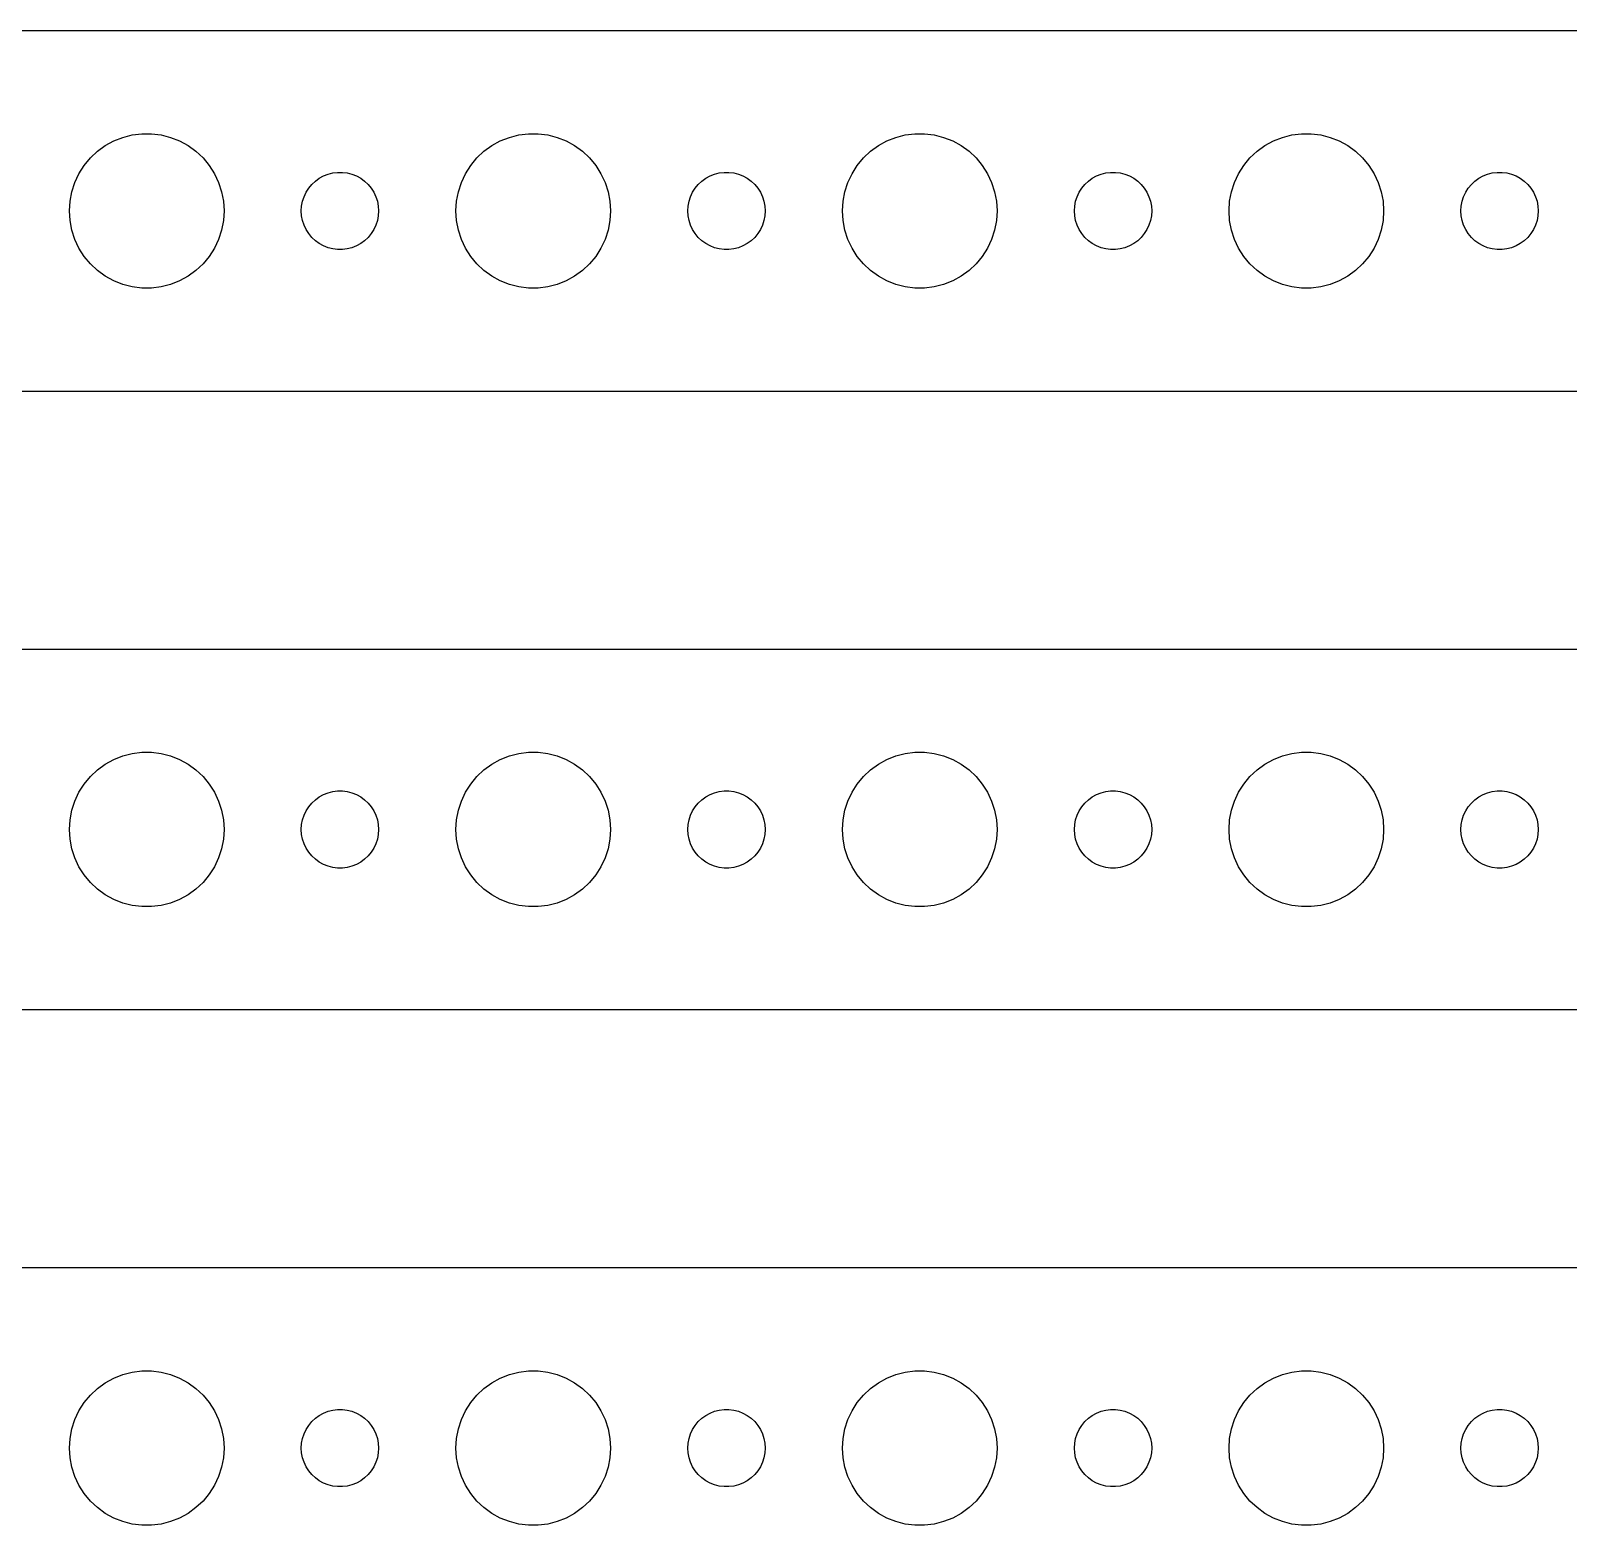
# Model space of a CAD drawing. Header units: metres. Extents: x -112 to 112, y 113 to 223.
# Drawn here: x -4.5 to 55.2, y 165 to 223 of the extents above; entities that cross this region are included whole.
import ezdxf

# ---------------------------------------------------------------- set-up
doc = ezdxf.new("R2010")
doc.units = ezdxf.units.M

msp = doc.modelspace()

# ---------------------------------------------------------------- linework, layer by layer
for p, q in [((107.314, 222.99), (-107.314, 222.99)), ((-0.56213, 218.947), (-0.18837, 218.994)), ((-0.18837, 218.994), (0.18837, 218.994)), ((0.18837, 218.994), (0.56213, 218.947)), ((14.4379, 218.947), (14.8116, 218.994)), ((14.8116, 218.994), (15.1884, 218.994)), ((15.1884, 218.994), (15.5621, 218.947)), ((29.4379, 218.947), (29.8116, 218.994)), ((29.8116, 218.994), (30.1884, 218.994)), ((30.1884, 218.994), (30.5621, 218.947)), ((44.4379, 218.947), (44.8116, 218.994)), ((44.8116, 218.994), (45.1884, 218.994)), ((45.1884, 218.994), (45.5621, 218.947)), ((-1.91226, 218.312), (-1.60747, 218.533)), ((-1.60747, 218.533), (-1.27733, 218.714)), ((-1.27733, 218.714), (-0.92705, 218.853)), ((-0.92705, 218.853), (-0.56213, 218.947)), ((0.56213, 218.947), (0.92705, 218.853)), ((0.92705, 218.853), (1.27733, 218.714)), ((1.27733, 218.714), (1.60747, 218.533)), ((1.60747, 218.533), (1.91226, 218.312)), ((13.0877, 218.312), (13.3925, 218.533)), ((13.3925, 218.533), (13.7227, 218.714)), ((13.7227, 218.714), (14.0729, 218.853)), ((14.0729, 218.853), (14.4379, 218.947)), ((15.5621, 218.947), (15.927, 218.853)), ((15.927, 218.853), (16.2773, 218.714)), ((16.2773, 218.714), (16.6075, 218.533)), ((16.6075, 218.533), (16.9123, 218.312)), ((28.0877, 218.312), (28.3925, 218.533)), ((28.3925, 218.533), (28.7227, 218.714)), ((28.7227, 218.714), (29.0729, 218.853)), ((29.0729, 218.853), (29.4379, 218.947)), ((30.5621, 218.947), (30.927, 218.853)), ((30.927, 218.853), (31.2773, 218.714)), ((31.2773, 218.714), (31.6075, 218.533)), ((31.6075, 218.533), (31.9123, 218.312)), ((43.0877, 218.312), (43.3925, 218.533)), ((43.3925, 218.533), (43.7227, 218.714)), ((43.7227, 218.714), (44.0729, 218.853)), ((44.0729, 218.853), (44.4379, 218.947)), ((45.5621, 218.947), (45.927, 218.853)), ((45.927, 218.853), (46.2773, 218.714)), ((46.2773, 218.714), (46.6075, 218.533)), ((46.6075, 218.533), (46.9123, 218.312)), ((-2.42705, 217.763), (-2.1869, 218.054)), ((-2.1869, 218.054), (-1.91226, 218.312)), ((1.91226, 218.312), (2.1869, 218.054)), ((2.1869, 218.054), (2.42705, 217.763)), ((12.5729, 217.763), (12.8131, 218.054)), ((12.8131, 218.054), (13.0877, 218.312)), ((16.9123, 218.312), (17.1869, 218.054)), ((17.1869, 218.054), (17.427, 217.763)), ((27.5729, 217.763), (27.8131, 218.054)), ((27.8131, 218.054), (28.0877, 218.312)), ((31.9123, 218.312), (32.1869, 218.054)), ((32.1869, 218.054), (32.427, 217.763)), ((42.5729, 217.763), (42.8131, 218.054)), ((42.8131, 218.054), (43.0877, 218.312)), ((46.9123, 218.312), (47.1869, 218.054)), ((47.1869, 218.054), (47.427, 217.763)), ((-2.78932, 217.104), (-2.62891, 217.445)), ((-2.62891, 217.445), (-2.42705, 217.763)), ((2.42705, 217.763), (2.62891, 217.445)), ((2.62891, 217.445), (2.78932, 217.104)), ((6.54385, 217.156), (6.69626, 217.266)), ((6.69626, 217.266), (6.86133, 217.357)), ((6.86133, 217.357), (7.03647, 217.427)), ((7.03647, 217.427), (7.21892, 217.473)), ((7.21892, 217.473), (7.40581, 217.497)), ((7.40581, 217.497), (7.59418, 217.497)), ((7.59418, 217.497), (7.78107, 217.473)), ((7.78107, 217.473), (7.96352, 217.427)), ((7.96352, 217.427), (8.13866, 217.357)), ((8.13866, 217.357), (8.30373, 217.266)), ((8.30373, 217.266), (8.45613, 217.156)), ((12.2107, 217.104), (12.3711, 217.445)), ((12.3711, 217.445), (12.5729, 217.763)), ((17.427, 217.763), (17.6289, 217.445)), ((17.6289, 217.445), (17.7893, 217.104)), ((21.5439, 217.156), (21.6963, 217.266)), ((21.6963, 217.266), (21.8613, 217.357)), ((21.8613, 217.357), (22.0365, 217.427)), ((22.0365, 217.427), (22.2189, 217.473)), ((22.2189, 217.473), (22.4058, 217.497)), ((22.4058, 217.497), (22.5942, 217.497)), ((22.5942, 217.497), (22.7811, 217.473)), ((22.7811, 217.473), (22.9635, 217.427)), ((22.9635, 217.427), (23.1387, 217.357)), ((23.1387, 217.357), (23.3037, 217.266)), ((23.3037, 217.266), (23.4561, 217.156)), ((27.2107, 217.104), (27.3711, 217.445)), ((27.3711, 217.445), (27.5729, 217.763)), ((32.427, 217.763), (32.6289, 217.445)), ((32.6289, 217.445), (32.7893, 217.104)), ((36.5439, 217.156), (36.6963, 217.266)), ((36.6963, 217.266), (36.8613, 217.357)), ((36.8613, 217.357), (37.0365, 217.427)), ((37.0365, 217.427), (37.2189, 217.473)), ((37.2189, 217.473), (37.4058, 217.497)), ((37.4058, 217.497), (37.5942, 217.497)), ((37.5942, 217.497), (37.7811, 217.473)), ((37.7811, 217.473), (37.9635, 217.427)), ((37.9635, 217.427), (38.1387, 217.357)), ((38.1387, 217.357), (38.3037, 217.266)), ((38.3037, 217.266), (38.4561, 217.156)), ((42.2107, 217.104), (42.3711, 217.445)), ((42.3711, 217.445), (42.5729, 217.763)), ((47.427, 217.763), (47.6289, 217.445)), ((47.6289, 217.445), (47.7893, 217.104)), ((51.5439, 217.156), (51.6963, 217.266)), ((51.6963, 217.266), (51.8613, 217.357)), ((51.8613, 217.357), (52.0365, 217.427)), ((52.0365, 217.427), (52.2189, 217.473)), ((52.2189, 217.473), (52.4058, 217.497)), ((52.4058, 217.497), (52.5942, 217.497)), ((52.5942, 217.497), (52.7811, 217.473)), ((52.7811, 217.473), (52.9635, 217.427)), ((52.9635, 217.427), (53.1387, 217.357)), ((53.1387, 217.357), (53.3037, 217.266)), ((53.3037, 217.266), (53.4561, 217.156)), ((-2.97633, 216.376), (-2.90575, 216.746)), ((-2.90575, 216.746), (-2.78932, 217.104)), ((2.78932, 217.104), (2.90575, 216.746)), ((2.90575, 216.746), (2.97633, 216.376)), ((6.10533, 216.552), (6.18553, 216.723)), ((6.18553, 216.723), (6.28647, 216.882)), ((6.28647, 216.882), (6.40654, 217.027)), ((6.40654, 217.027), (6.54385, 217.156)), ((8.45613, 217.156), (8.59344, 217.027)), ((8.59344, 217.027), (8.71352, 216.882)), ((8.71352, 216.882), (8.81445, 216.723)), ((8.81445, 216.723), (8.89465, 216.552)), ((12.0237, 216.376), (12.0942, 216.746)), ((12.0942, 216.746), (12.2107, 217.104)), ((17.7893, 217.104), (17.9057, 216.746)), ((17.9057, 216.746), (17.9763, 216.376)), ((21.1053, 216.552), (21.1855, 216.723)), ((21.1855, 216.723), (21.2865, 216.882)), ((21.2865, 216.882), (21.4065, 217.027)), ((21.4065, 217.027), (21.5439, 217.156)), ((23.4561, 217.156), (23.5934, 217.027)), ((23.5934, 217.027), (23.7135, 216.882)), ((23.7135, 216.882), (23.8145, 216.723)), ((23.8145, 216.723), (23.8947, 216.552)), ((27.0237, 216.376), (27.0942, 216.746)), ((27.0942, 216.746), (27.2107, 217.104)), ((32.7893, 217.104), (32.9057, 216.746)), ((32.9057, 216.746), (32.9763, 216.376)), ((36.1053, 216.552), (36.1855, 216.723)), ((36.1855, 216.723), (36.2865, 216.882)), ((36.2865, 216.882), (36.4065, 217.027)), ((36.4065, 217.027), (36.5439, 217.156)), ((38.4561, 217.156), (38.5934, 217.027)), ((38.5934, 217.027), (38.7135, 216.882)), ((38.7135, 216.882), (38.8145, 216.723)), ((38.8145, 216.723), (38.8947, 216.552)), ((42.0237, 216.376), (42.0942, 216.746)), ((42.0942, 216.746), (42.2107, 217.104)), ((47.7893, 217.104), (47.9057, 216.746)), ((47.9057, 216.746), (47.9763, 216.376)), ((51.1053, 216.552), (51.1855, 216.723)), ((51.1855, 216.723), (51.2865, 216.882)), ((51.2865, 216.882), (51.4065, 217.027)), ((51.4065, 217.027), (51.5439, 217.156)), ((53.4561, 217.156), (53.5934, 217.027)), ((53.5934, 217.027), (53.7135, 216.882)), ((53.7135, 216.882), (53.8145, 216.723)), ((53.8145, 216.723), (53.8947, 216.552)), ((-3, 216), (-2.97633, 216.376)), ((-2.97633, 215.624), (-3, 216)), ((2.97633, 216.376), (3, 216)), ((3, 216), (2.97633, 215.624)), ((6, 216), (6.01183, 216.188)), ((6.01183, 215.812), (6, 216)), ((6.01183, 216.188), (6.04712, 216.373)), ((6.04712, 216.373), (6.10533, 216.552)), ((8.89465, 216.552), (8.95287, 216.373)), ((8.95287, 216.373), (8.98816, 216.188)), ((8.98816, 216.188), (9, 216)), ((9, 216), (8.98816, 215.812)), ((12, 216), (12.0237, 216.376)), ((12.0237, 215.624), (12, 216)), ((17.9763, 216.376), (18, 216)), ((18, 216), (17.9763, 215.624)), ((21, 216), (21.0118, 216.188)), ((21.0118, 215.812), (21, 216)), ((21.0118, 216.188), (21.0471, 216.373)), ((21.0471, 216.373), (21.1053, 216.552)), ((23.8947, 216.552), (23.9529, 216.373)), ((23.9529, 216.373), (23.9882, 216.188)), ((23.9882, 216.188), (24, 216)), ((24, 216), (23.9882, 215.812)), ((27, 216), (27.0237, 216.376)), ((27.0237, 215.624), (27, 216)), ((32.9763, 216.376), (33, 216)), ((33, 216), (32.9763, 215.624)), ((36, 216), (36.0118, 216.188)), ((36.0118, 215.812), (36, 216)), ((36.0118, 216.188), (36.0471, 216.373)), ((36.0471, 216.373), (36.1053, 216.552)), ((38.8947, 216.552), (38.9529, 216.373)), ((38.9529, 216.373), (38.9882, 216.188)), ((38.9882, 216.188), (39, 216)), ((39, 216), (38.9882, 215.812)), ((42, 216), (42.0237, 216.376)), ((42.0237, 215.624), (42, 216)), ((47.9763, 216.376), (48, 216)), ((48, 216), (47.9763, 215.624)), ((51, 216), (51.0118, 216.188)), ((51.0118, 215.812), (51, 216)), ((51.0118, 216.188), (51.0471, 216.373)), ((51.0471, 216.373), (51.1053, 216.552)), ((53.8947, 216.552), (53.9529, 216.373)), ((53.9529, 216.373), (53.9882, 216.188)), ((53.9882, 216.188), (54, 216)), ((54, 216), (53.9882, 215.812)), ((-2.90575, 215.254), (-2.97633, 215.624)), ((2.97633, 215.624), (2.90575, 215.254)), ((6.04712, 215.627), (6.01183, 215.812)), ((6.10533, 215.448), (6.04712, 215.627)), ((6.18553, 215.277), (6.10533, 215.448)), ((8.89465, 215.448), (8.81445, 215.277)), ((8.95287, 215.627), (8.89465, 215.448)), ((8.98816, 215.812), (8.95287, 215.627)), ((12.0942, 215.254), (12.0237, 215.624)), ((17.9763, 215.624), (17.9057, 215.254)), ((21.0471, 215.627), (21.0118, 215.812)), ((21.1053, 215.448), (21.0471, 215.627)), ((21.1855, 215.277), (21.1053, 215.448)), ((23.8947, 215.448), (23.8145, 215.277)), ((23.9529, 215.627), (23.8947, 215.448)), ((23.9882, 215.812), (23.9529, 215.627)), ((27.0942, 215.254), (27.0237, 215.624)), ((32.9763, 215.624), (32.9057, 215.254)), ((36.0471, 215.627), (36.0118, 215.812)), ((36.1053, 215.448), (36.0471, 215.627)), ((36.1855, 215.277), (36.1053, 215.448)), ((38.8947, 215.448), (38.8145, 215.277)), ((38.9529, 215.627), (38.8947, 215.448)), ((38.9882, 215.812), (38.9529, 215.627)), ((42.0942, 215.254), (42.0237, 215.624)), ((47.9763, 215.624), (47.9057, 215.254)), ((51.0471, 215.627), (51.0118, 215.812)), ((51.1053, 215.448), (51.0471, 215.627)), ((51.1855, 215.277), (51.1053, 215.448)), ((53.8947, 215.448), (53.8145, 215.277)), ((53.9529, 215.627), (53.8947, 215.448)), ((53.9882, 215.812), (53.9529, 215.627)), ((-2.78932, 214.896), (-2.90575, 215.254)), ((-2.62891, 214.555), (-2.78932, 214.896)), ((2.78932, 214.896), (2.62891, 214.555)), ((2.90575, 215.254), (2.78932, 214.896)), ((6.28647, 215.118), (6.18553, 215.277)), ((6.40654, 214.973), (6.28647, 215.118)), ((6.54385, 214.844), (6.40654, 214.973)), ((6.69626, 214.734), (6.54385, 214.844)), ((8.45613, 214.844), (8.30373, 214.734)), ((8.59344, 214.973), (8.45613, 214.844)), ((8.71352, 215.118), (8.59344, 214.973)), ((8.81445, 215.277), (8.71352, 215.118)), ((12.2107, 214.896), (12.0942, 215.254)), ((12.3711, 214.555), (12.2107, 214.896)), ((17.7893, 214.896), (17.6289, 214.555)), ((17.9057, 215.254), (17.7893, 214.896)), ((21.2865, 215.118), (21.1855, 215.277)), ((21.4065, 214.973), (21.2865, 215.118)), ((21.5439, 214.844), (21.4065, 214.973)), ((21.6963, 214.734), (21.5439, 214.844)), ((23.4561, 214.844), (23.3037, 214.734)), ((23.5934, 214.973), (23.4561, 214.844)), ((23.7135, 215.118), (23.5934, 214.973)), ((23.8145, 215.277), (23.7135, 215.118)), ((27.2107, 214.896), (27.0942, 215.254)), ((27.3711, 214.555), (27.2107, 214.896)), ((32.7893, 214.896), (32.6289, 214.555)), ((32.9057, 215.254), (32.7893, 214.896)), ((36.2865, 215.118), (36.1855, 215.277)), ((36.4065, 214.973), (36.2865, 215.118)), ((36.5439, 214.844), (36.4065, 214.973)), ((36.6963, 214.734), (36.5439, 214.844)), ((38.4561, 214.844), (38.3037, 214.734)), ((38.5934, 214.973), (38.4561, 214.844)), ((38.7135, 215.118), (38.5934, 214.973)), ((38.8145, 215.277), (38.7135, 215.118)), ((42.2107, 214.896), (42.0942, 215.254)), ((42.3711, 214.555), (42.2107, 214.896)), ((47.7893, 214.896), (47.6289, 214.555)), ((47.9057, 215.254), (47.7893, 214.896)), ((51.2865, 215.118), (51.1855, 215.277)), ((51.4065, 214.973), (51.2865, 215.118)), ((51.5439, 214.844), (51.4065, 214.973)), ((51.6963, 214.734), (51.5439, 214.844)), ((53.4561, 214.844), (53.3037, 214.734)), ((53.5934, 214.973), (53.4561, 214.844)), ((53.7135, 215.118), (53.5934, 214.973)), ((53.8145, 215.277), (53.7135, 215.118)), ((-2.42705, 214.237), (-2.62891, 214.555)), ((-2.1869, 213.946), (-2.42705, 214.237)), ((2.42705, 214.237), (2.1869, 213.946)), ((2.62891, 214.555), (2.42705, 214.237)), ((6.86133, 214.643), (6.69626, 214.734)), ((7.03647, 214.573), (6.86133, 214.643)), ((7.21892, 214.527), (7.03647, 214.573)), ((7.40581, 214.503), (7.21892, 214.527)), ((7.59418, 214.503), (7.40581, 214.503)), ((7.78107, 214.527), (7.59418, 214.503)), ((7.96352, 214.573), (7.78107, 214.527)), ((8.13866, 214.643), (7.96352, 214.573)), ((8.30373, 214.734), (8.13866, 214.643)), ((12.5729, 214.237), (12.3711, 214.555)), ((12.8131, 213.946), (12.5729, 214.237)), ((17.427, 214.237), (17.1869, 213.946)), ((17.6289, 214.555), (17.427, 214.237)), ((21.8613, 214.643), (21.6963, 214.734)), ((22.0365, 214.573), (21.8613, 214.643)), ((22.2189, 214.527), (22.0365, 214.573)), ((22.4058, 214.503), (22.2189, 214.527)), ((22.5942, 214.503), (22.4058, 214.503)), ((22.7811, 214.527), (22.5942, 214.503)), ((22.9635, 214.573), (22.7811, 214.527)), ((23.1387, 214.643), (22.9635, 214.573)), ((23.3037, 214.734), (23.1387, 214.643)), ((27.5729, 214.237), (27.3711, 214.555)), ((27.8131, 213.946), (27.5729, 214.237)), ((32.427, 214.237), (32.1869, 213.946)), ((32.6289, 214.555), (32.427, 214.237)), ((36.8613, 214.643), (36.6963, 214.734)), ((37.0365, 214.573), (36.8613, 214.643)), ((37.2189, 214.527), (37.0365, 214.573)), ((37.4058, 214.503), (37.2189, 214.527)), ((37.5942, 214.503), (37.4058, 214.503)), ((37.7811, 214.527), (37.5942, 214.503)), ((37.9635, 214.573), (37.7811, 214.527)), ((38.1387, 214.643), (37.9635, 214.573)), ((38.3037, 214.734), (38.1387, 214.643)), ((42.5729, 214.237), (42.3711, 214.555)), ((42.8131, 213.946), (42.5729, 214.237)), ((47.427, 214.237), (47.1869, 213.946)), ((47.6289, 214.555), (47.427, 214.237)), ((51.8613, 214.643), (51.6963, 214.734)), ((52.0365, 214.573), (51.8613, 214.643)), ((52.2189, 214.527), (52.0365, 214.573)), ((52.4058, 214.503), (52.2189, 214.527)), ((52.5942, 214.503), (52.4058, 214.503)), ((52.7811, 214.527), (52.5942, 214.503)), ((52.9635, 214.573), (52.7811, 214.527)), ((53.1387, 214.643), (52.9635, 214.573)), ((53.3037, 214.734), (53.1387, 214.643)), ((-1.91226, 213.688), (-2.1869, 213.946)), ((-1.60747, 213.467), (-1.91226, 213.688)), ((1.91226, 213.688), (1.60747, 213.467)), ((2.1869, 213.946), (1.91226, 213.688)), ((13.0877, 213.688), (12.8131, 213.946)), ((13.3925, 213.467), (13.0877, 213.688)), ((16.9123, 213.688), (16.6075, 213.467)), ((17.1869, 213.946), (16.9123, 213.688)), ((28.0877, 213.688), (27.8131, 213.946)), ((28.3925, 213.467), (28.0877, 213.688)), ((31.9123, 213.688), (31.6075, 213.467)), ((32.1869, 213.946), (31.9123, 213.688)), ((43.0877, 213.688), (42.8131, 213.946)), ((43.3925, 213.467), (43.0877, 213.688)), ((46.9123, 213.688), (46.6075, 213.467)), ((47.1869, 213.946), (46.9123, 213.688)), ((-1.27733, 213.286), (-1.60747, 213.467)), ((-0.92705, 213.147), (-1.27733, 213.286)), ((-0.56213, 213.053), (-0.92705, 213.147)), ((-0.18837, 213.006), (-0.56213, 213.053)), ((0.18837, 213.006), (-0.18837, 213.006)), ((0.56213, 213.053), (0.18837, 213.006)), ((0.92705, 213.147), (0.56213, 213.053)), ((1.27733, 213.286), (0.92705, 213.147)), ((1.60747, 213.467), (1.27733, 213.286)), ((13.7227, 213.286), (13.3925, 213.467)), ((14.0729, 213.147), (13.7227, 213.286)), ((14.4379, 213.053), (14.0729, 213.147)), ((14.8116, 213.006), (14.4379, 213.053)), ((15.1884, 213.006), (14.8116, 213.006)), ((15.5621, 213.053), (15.1884, 213.006)), ((15.927, 213.147), (15.5621, 213.053)), ((16.2773, 213.286), (15.927, 213.147)), ((16.6075, 213.467), (16.2773, 213.286)), ((28.7227, 213.286), (28.3925, 213.467)), ((29.0729, 213.147), (28.7227, 213.286)), ((29.4379, 213.053), (29.0729, 213.147)), ((29.8116, 213.006), (29.4379, 213.053)), ((30.1884, 213.006), (29.8116, 213.006)), ((30.5621, 213.053), (30.1884, 213.006)), ((30.927, 213.147), (30.5621, 213.053)), ((31.2773, 213.286), (30.927, 213.147)), ((31.6075, 213.467), (31.2773, 213.286)), ((43.7227, 213.286), (43.3925, 213.467)), ((44.0729, 213.147), (43.7227, 213.286)), ((44.4379, 213.053), (44.0729, 213.147)), ((44.8116, 213.006), (44.4379, 213.053)), ((45.1884, 213.006), (44.8116, 213.006)), ((45.5621, 213.053), (45.1884, 213.006)), ((45.927, 213.147), (45.5621, 213.053)), ((46.2773, 213.286), (45.927, 213.147)), ((46.6075, 213.467), (46.2773, 213.286)), ((-107.314, 209.01), (107.314, 209.01)), ((107.314, 198.99), (-107.314, 198.99)), ((-1.91226, 194.312), (-1.60747, 194.533)), ((-1.60747, 194.533), (-1.27733, 194.714)), ((-1.27733, 194.714), (-0.92705, 194.853)), ((-0.92705, 194.853), (-0.56213, 194.947)), ((-0.56213, 194.947), (-0.18837, 194.994)), ((-0.18837, 194.994), (0.18837, 194.994)), ((0.18837, 194.994), (0.56213, 194.947)), ((0.56213, 194.947), (0.92705, 194.853)), ((0.92705, 194.853), (1.27733, 194.714)), ((1.27733, 194.714), (1.60747, 194.533)), ((1.60747, 194.533), (1.91226, 194.312)), ((13.0877, 194.312), (13.3925, 194.533)), ((13.3925, 194.533), (13.7227, 194.714)), ((13.7227, 194.714), (14.0729, 194.853)), ((14.0729, 194.853), (14.4379, 194.947)), ((14.4379, 194.947), (14.8116, 194.994)), ((14.8116, 194.994), (15.1884, 194.994)), ((15.1884, 194.994), (15.5621, 194.947)), ((15.5621, 194.947), (15.927, 194.853)), ((15.927, 194.853), (16.2773, 194.714)), ((16.2773, 194.714), (16.6075, 194.533)), ((16.6075, 194.533), (16.9123, 194.312)), ((28.0877, 194.312), (28.3925, 194.533)), ((28.3925, 194.533), (28.7227, 194.714)), ((28.7227, 194.714), (29.0729, 194.853)), ((29.0729, 194.853), (29.4379, 194.947)), ((29.4379, 194.947), (29.8116, 194.994)), ((29.8116, 194.994), (30.1884, 194.994)), ((30.1884, 194.994), (30.5621, 194.947)), ((30.5621, 194.947), (30.927, 194.853)), ((30.927, 194.853), (31.2773, 194.714)), ((31.2773, 194.714), (31.6075, 194.533)), ((31.6075, 194.533), (31.9123, 194.312)), ((43.0877, 194.312), (43.3925, 194.533)), ((43.3925, 194.533), (43.7227, 194.714)), ((43.7227, 194.714), (44.0729, 194.853)), ((44.0729, 194.853), (44.4379, 194.947)), ((44.4379, 194.947), (44.8116, 194.994)), ((44.8116, 194.994), (45.1884, 194.994)), ((45.1884, 194.994), (45.5621, 194.947)), ((45.5621, 194.947), (45.927, 194.853)), ((45.927, 194.853), (46.2773, 194.714)), ((46.2773, 194.714), (46.6075, 194.533)), ((46.6075, 194.533), (46.9123, 194.312)), ((-2.42705, 193.763), (-2.1869, 194.054)), ((-2.1869, 194.054), (-1.91226, 194.312)), ((1.91226, 194.312), (2.1869, 194.054)), ((2.1869, 194.054), (2.42705, 193.763)), ((12.5729, 193.763), (12.8131, 194.054)), ((12.8131, 194.054), (13.0877, 194.312)), ((16.9123, 194.312), (17.1869, 194.054)), ((17.1869, 194.054), (17.427, 193.763)), ((27.5729, 193.763), (27.8131, 194.054)), ((27.8131, 194.054), (28.0877, 194.312)), ((31.9123, 194.312), (32.1869, 194.054)), ((32.1869, 194.054), (32.427, 193.763)), ((42.5729, 193.763), (42.8131, 194.054)), ((42.8131, 194.054), (43.0877, 194.312)), ((46.9123, 194.312), (47.1869, 194.054)), ((47.1869, 194.054), (47.427, 193.763)), ((-2.78932, 193.104), (-2.62891, 193.445)), ((-2.62891, 193.445), (-2.42705, 193.763)), ((2.42705, 193.763), (2.62891, 193.445)), ((2.62891, 193.445), (2.78932, 193.104)), ((6.69626, 193.266), (6.86133, 193.357)), ((6.86133, 193.357), (7.03647, 193.427)), ((7.03647, 193.427), (7.21892, 193.473)), ((7.21892, 193.473), (7.40581, 193.497)), ((7.40581, 193.497), (7.59418, 193.497)), ((7.59418, 193.497), (7.78107, 193.473)), ((7.78107, 193.473), (7.96352, 193.427)), ((7.96352, 193.427), (8.13866, 193.357)), ((8.13866, 193.357), (8.30373, 193.266)), ((12.2107, 193.104), (12.3711, 193.445)), ((12.3711, 193.445), (12.5729, 193.763)), ((17.427, 193.763), (17.6289, 193.445)), ((17.6289, 193.445), (17.7893, 193.104)), ((21.6963, 193.266), (21.8613, 193.357)), ((21.8613, 193.357), (22.0365, 193.427)), ((22.0365, 193.427), (22.2189, 193.473)), ((22.2189, 193.473), (22.4058, 193.497)), ((22.4058, 193.497), (22.5942, 193.497)), ((22.5942, 193.497), (22.7811, 193.473)), ((22.7811, 193.473), (22.9635, 193.427)), ((22.9635, 193.427), (23.1387, 193.357)), ((23.1387, 193.357), (23.3037, 193.266)), ((27.2107, 193.104), (27.3711, 193.445)), ((27.3711, 193.445), (27.5729, 193.763)), ((32.427, 193.763), (32.6289, 193.445)), ((32.6289, 193.445), (32.7893, 193.104)), ((36.6963, 193.266), (36.8613, 193.357)), ((36.8613, 193.357), (37.0365, 193.427)), ((37.0365, 193.427), (37.2189, 193.473)), ((37.2189, 193.473), (37.4058, 193.497)), ((37.4058, 193.497), (37.5942, 193.497)), ((37.5942, 193.497), (37.7811, 193.473)), ((37.7811, 193.473), (37.9635, 193.427)), ((37.9635, 193.427), (38.1387, 193.357)), ((38.1387, 193.357), (38.3037, 193.266)), ((42.2107, 193.104), (42.3711, 193.445)), ((42.3711, 193.445), (42.5729, 193.763)), ((47.427, 193.763), (47.6289, 193.445)), ((47.6289, 193.445), (47.7893, 193.104)), ((51.6963, 193.266), (51.8613, 193.357)), ((51.8613, 193.357), (52.0365, 193.427)), ((52.0365, 193.427), (52.2189, 193.473)), ((52.2189, 193.473), (52.4058, 193.497)), ((52.4058, 193.497), (52.5942, 193.497)), ((52.5942, 193.497), (52.7811, 193.473)), ((52.7811, 193.473), (52.9635, 193.427)), ((52.9635, 193.427), (53.1387, 193.357)), ((53.1387, 193.357), (53.3037, 193.266)), ((-2.97633, 192.376), (-2.90575, 192.746)), ((-2.90575, 192.746), (-2.78932, 193.104)), ((2.78932, 193.104), (2.90575, 192.746)), ((2.90575, 192.746), (2.97633, 192.376)), ((6.10533, 192.552), (6.18553, 192.723)), ((6.18553, 192.723), (6.28647, 192.882)), ((6.28647, 192.882), (6.40654, 193.027)), ((6.40654, 193.027), (6.54385, 193.156)), ((6.54385, 193.156), (6.69626, 193.266)), ((8.30373, 193.266), (8.45613, 193.156)), ((8.45613, 193.156), (8.59344, 193.027)), ((8.59344, 193.027), (8.71352, 192.882)), ((8.71352, 192.882), (8.81445, 192.723)), ((8.81445, 192.723), (8.89465, 192.552)), ((12.0237, 192.376), (12.0942, 192.746)), ((12.0942, 192.746), (12.2107, 193.104)), ((17.7893, 193.104), (17.9057, 192.746)), ((17.9057, 192.746), (17.9763, 192.376)), ((21.1053, 192.552), (21.1855, 192.723)), ((21.1855, 192.723), (21.2865, 192.882)), ((21.2865, 192.882), (21.4065, 193.027)), ((21.4065, 193.027), (21.5439, 193.156)), ((21.5439, 193.156), (21.6963, 193.266)), ((23.3037, 193.266), (23.4561, 193.156)), ((23.4561, 193.156), (23.5934, 193.027)), ((23.5934, 193.027), (23.7135, 192.882)), ((23.7135, 192.882), (23.8145, 192.723)), ((23.8145, 192.723), (23.8947, 192.552)), ((27.0237, 192.376), (27.0942, 192.746)), ((27.0942, 192.746), (27.2107, 193.104)), ((32.7893, 193.104), (32.9057, 192.746)), ((32.9057, 192.746), (32.9763, 192.376)), ((36.1053, 192.552), (36.1855, 192.723)), ((36.1855, 192.723), (36.2865, 192.882)), ((36.2865, 192.882), (36.4065, 193.027)), ((36.4065, 193.027), (36.5439, 193.156)), ((36.5439, 193.156), (36.6963, 193.266)), ((38.3037, 193.266), (38.4561, 193.156)), ((38.4561, 193.156), (38.5934, 193.027)), ((38.5934, 193.027), (38.7135, 192.882)), ((38.7135, 192.882), (38.8145, 192.723)), ((38.8145, 192.723), (38.8947, 192.552)), ((42.0237, 192.376), (42.0942, 192.746)), ((42.0942, 192.746), (42.2107, 193.104)), ((47.7893, 193.104), (47.9057, 192.746)), ((47.9057, 192.746), (47.9763, 192.376)), ((51.1053, 192.552), (51.1855, 192.723)), ((51.1855, 192.723), (51.2865, 192.882)), ((51.2865, 192.882), (51.4065, 193.027)), ((51.4065, 193.027), (51.5439, 193.156)), ((51.5439, 193.156), (51.6963, 193.266)), ((53.3037, 193.266), (53.4561, 193.156)), ((53.4561, 193.156), (53.5934, 193.027)), ((53.5934, 193.027), (53.7135, 192.882)), ((53.7135, 192.882), (53.8145, 192.723)), ((53.8145, 192.723), (53.8947, 192.552)), ((-3, 192), (-2.97633, 192.376)), ((2.97633, 192.376), (3, 192)), ((6, 192), (6.01183, 192.188)), ((6.01183, 192.188), (6.04712, 192.373)), ((6.04712, 192.373), (6.10533, 192.552)), ((8.89465, 192.552), (8.95287, 192.373)), ((8.95287, 192.373), (8.98816, 192.188)), ((8.98816, 192.188), (9, 192)), ((12, 192), (12.0237, 192.376)), ((17.9763, 192.376), (18, 192)), ((21, 192), (21.0118, 192.188)), ((21.0118, 192.188), (21.0471, 192.373)), ((21.0471, 192.373), (21.1053, 192.552)), ((23.8947, 192.552), (23.9529, 192.373)), ((23.9529, 192.373), (23.9882, 192.188)), ((23.9882, 192.188), (24, 192)), ((27, 192), (27.0237, 192.376)), ((32.9763, 192.376), (33, 192)), ((36, 192), (36.0118, 192.188)), ((36.0118, 192.188), (36.0471, 192.373)), ((36.0471, 192.373), (36.1053, 192.552)), ((38.8947, 192.552), (38.9529, 192.373)), ((38.9529, 192.373), (38.9882, 192.188)), ((38.9882, 192.188), (39, 192)), ((42, 192), (42.0237, 192.376)), ((47.9763, 192.376), (48, 192)), ((51, 192), (51.0118, 192.188)), ((51.0118, 192.188), (51.0471, 192.373)), ((51.0471, 192.373), (51.1053, 192.552)), ((53.8947, 192.552), (53.9529, 192.373)), ((53.9529, 192.373), (53.9882, 192.188)), ((53.9882, 192.188), (54, 192)), ((-2.97633, 191.624), (-3, 192)), ((-2.90575, 191.254), (-2.97633, 191.624)), ((2.97633, 191.624), (2.90575, 191.254)), ((3, 192), (2.97633, 191.624)), ((6.01183, 191.812), (6, 192)), ((6.04712, 191.627), (6.01183, 191.812)), ((6.10533, 191.448), (6.04712, 191.627)), ((8.95287, 191.627), (8.89465, 191.448)), ((8.98816, 191.812), (8.95287, 191.627)), ((9, 192), (8.98816, 191.812)), ((12.0237, 191.624), (12, 192)), ((12.0942, 191.254), (12.0237, 191.624)), ((17.9763, 191.624), (17.9057, 191.254)), ((18, 192), (17.9763, 191.624)), ((21.0118, 191.812), (21, 192)), ((21.0471, 191.627), (21.0118, 191.812)), ((21.1053, 191.448), (21.0471, 191.627)), ((23.9529, 191.627), (23.8947, 191.448)), ((23.9882, 191.812), (23.9529, 191.627)), ((24, 192), (23.9882, 191.812)), ((27.0237, 191.624), (27, 192)), ((27.0942, 191.254), (27.0237, 191.624)), ((32.9763, 191.624), (32.9057, 191.254)), ((33, 192), (32.9763, 191.624)), ((36.0118, 191.812), (36, 192)), ((36.0471, 191.627), (36.0118, 191.812)), ((36.1053, 191.448), (36.0471, 191.627)), ((38.9529, 191.627), (38.8947, 191.448)), ((38.9882, 191.812), (38.9529, 191.627)), ((39, 192), (38.9882, 191.812)), ((42.0237, 191.624), (42, 192)), ((42.0942, 191.254), (42.0237, 191.624)), ((47.9763, 191.624), (47.9057, 191.254)), ((48, 192), (47.9763, 191.624)), ((51.0118, 191.812), (51, 192)), ((51.0471, 191.627), (51.0118, 191.812)), ((51.1053, 191.448), (51.0471, 191.627)), ((53.9529, 191.627), (53.8947, 191.448)), ((53.9882, 191.812), (53.9529, 191.627)), ((54, 192), (53.9882, 191.812)), ((-2.78932, 190.896), (-2.90575, 191.254)), ((2.90575, 191.254), (2.78932, 190.896)), ((6.18553, 191.277), (6.10533, 191.448)), ((6.28647, 191.118), (6.18553, 191.277)), ((6.40654, 190.973), (6.28647, 191.118)), ((6.54385, 190.844), (6.40654, 190.973)), ((8.59344, 190.973), (8.45613, 190.844)), ((8.71352, 191.118), (8.59344, 190.973)), ((8.81445, 191.277), (8.71352, 191.118)), ((8.89465, 191.448), (8.81445, 191.277)), ((12.2107, 190.896), (12.0942, 191.254)), ((17.9057, 191.254), (17.7893, 190.896)), ((21.1855, 191.277), (21.1053, 191.448)), ((21.2865, 191.118), (21.1855, 191.277)), ((21.4065, 190.973), (21.2865, 191.118)), ((21.5439, 190.844), (21.4065, 190.973)), ((23.5934, 190.973), (23.4561, 190.844)), ((23.7135, 191.118), (23.5934, 190.973)), ((23.8145, 191.277), (23.7135, 191.118)), ((23.8947, 191.448), (23.8145, 191.277)), ((27.2107, 190.896), (27.0942, 191.254)), ((32.9057, 191.254), (32.7893, 190.896)), ((36.1855, 191.277), (36.1053, 191.448)), ((36.2865, 191.118), (36.1855, 191.277)), ((36.4065, 190.973), (36.2865, 191.118)), ((36.5439, 190.844), (36.4065, 190.973)), ((38.5934, 190.973), (38.4561, 190.844)), ((38.7135, 191.118), (38.5934, 190.973)), ((38.8145, 191.277), (38.7135, 191.118)), ((38.8947, 191.448), (38.8145, 191.277)), ((42.2107, 190.896), (42.0942, 191.254)), ((47.9057, 191.254), (47.7893, 190.896)), ((51.1855, 191.277), (51.1053, 191.448)), ((51.2865, 191.118), (51.1855, 191.277)), ((51.4065, 190.973), (51.2865, 191.118)), ((51.5439, 190.844), (51.4065, 190.973)), ((53.5934, 190.973), (53.4561, 190.844)), ((53.7135, 191.118), (53.5934, 190.973)), ((53.8145, 191.277), (53.7135, 191.118)), ((53.8947, 191.448), (53.8145, 191.277)), ((-2.62891, 190.555), (-2.78932, 190.896)), ((-2.42705, 190.237), (-2.62891, 190.555)), ((2.62891, 190.555), (2.42705, 190.237)), ((2.78932, 190.896), (2.62891, 190.555)), ((6.69626, 190.734), (6.54385, 190.844)), ((6.86133, 190.643), (6.69626, 190.734)), ((7.03647, 190.573), (6.86133, 190.643)), ((7.21892, 190.527), (7.03647, 190.573)), ((7.40581, 190.503), (7.21892, 190.527)), ((7.59418, 190.503), (7.40581, 190.503)), ((7.78107, 190.527), (7.59418, 190.503)), ((7.96352, 190.573), (7.78107, 190.527)), ((8.13866, 190.643), (7.96352, 190.573)), ((8.30373, 190.734), (8.13866, 190.643)), ((8.45613, 190.844), (8.30373, 190.734)), ((12.3711, 190.555), (12.2107, 190.896)), ((12.5729, 190.237), (12.3711, 190.555)), ((17.6289, 190.555), (17.427, 190.237)), ((17.7893, 190.896), (17.6289, 190.555)), ((21.6963, 190.734), (21.5439, 190.844)), ((21.8613, 190.643), (21.6963, 190.734)), ((22.0365, 190.573), (21.8613, 190.643)), ((22.2189, 190.527), (22.0365, 190.573)), ((22.4058, 190.503), (22.2189, 190.527)), ((22.5942, 190.503), (22.4058, 190.503)), ((22.7811, 190.527), (22.5942, 190.503)), ((22.9635, 190.573), (22.7811, 190.527)), ((23.1387, 190.643), (22.9635, 190.573)), ((23.3037, 190.734), (23.1387, 190.643)), ((23.4561, 190.844), (23.3037, 190.734)), ((27.3711, 190.555), (27.2107, 190.896)), ((27.5729, 190.237), (27.3711, 190.555)), ((32.6289, 190.555), (32.427, 190.237)), ((32.7893, 190.896), (32.6289, 190.555)), ((36.6963, 190.734), (36.5439, 190.844)), ((36.8613, 190.643), (36.6963, 190.734)), ((37.0365, 190.573), (36.8613, 190.643)), ((37.2189, 190.527), (37.0365, 190.573)), ((37.4058, 190.503), (37.2189, 190.527)), ((37.5942, 190.503), (37.4058, 190.503)), ((37.7811, 190.527), (37.5942, 190.503)), ((37.9635, 190.573), (37.7811, 190.527)), ((38.1387, 190.643), (37.9635, 190.573)), ((38.3037, 190.734), (38.1387, 190.643)), ((38.4561, 190.844), (38.3037, 190.734)), ((42.3711, 190.555), (42.2107, 190.896)), ((42.5729, 190.237), (42.3711, 190.555)), ((47.6289, 190.555), (47.427, 190.237)), ((47.7893, 190.896), (47.6289, 190.555)), ((51.6963, 190.734), (51.5439, 190.844)), ((51.8613, 190.643), (51.6963, 190.734)), ((52.0365, 190.573), (51.8613, 190.643)), ((52.2189, 190.527), (52.0365, 190.573)), ((52.4058, 190.503), (52.2189, 190.527)), ((52.5942, 190.503), (52.4058, 190.503)), ((52.7811, 190.527), (52.5942, 190.503)), ((52.9635, 190.573), (52.7811, 190.527)), ((53.1387, 190.643), (52.9635, 190.573)), ((53.3037, 190.734), (53.1387, 190.643)), ((53.4561, 190.844), (53.3037, 190.734)), ((-2.1869, 189.946), (-2.42705, 190.237)), ((-1.91226, 189.688), (-2.1869, 189.946)), ((2.1869, 189.946), (1.91226, 189.688)), ((2.42705, 190.237), (2.1869, 189.946)), ((12.8131, 189.946), (12.5729, 190.237)), ((13.0877, 189.688), (12.8131, 189.946)), ((17.1869, 189.946), (16.9123, 189.688)), ((17.427, 190.237), (17.1869, 189.946)), ((27.8131, 189.946), (27.5729, 190.237)), ((28.0877, 189.688), (27.8131, 189.946)), ((32.1869, 189.946), (31.9123, 189.688)), ((32.427, 190.237), (32.1869, 189.946)), ((42.8131, 189.946), (42.5729, 190.237)), ((43.0877, 189.688), (42.8131, 189.946)), ((47.1869, 189.946), (46.9123, 189.688)), ((47.427, 190.237), (47.1869, 189.946)), ((-1.60747, 189.467), (-1.91226, 189.688)), ((-1.27733, 189.286), (-1.60747, 189.467)), ((-0.92705, 189.147), (-1.27733, 189.286)), ((-0.56213, 189.053), (-0.92705, 189.147)), ((0.92705, 189.147), (0.56213, 189.053)), ((1.27733, 189.286), (0.92705, 189.147)), ((1.60747, 189.467), (1.27733, 189.286)), ((1.91226, 189.688), (1.60747, 189.467)), ((13.3925, 189.467), (13.0877, 189.688)), ((13.7227, 189.286), (13.3925, 189.467)), ((14.0729, 189.147), (13.7227, 189.286)), ((14.4379, 189.053), (14.0729, 189.147)), ((15.927, 189.147), (15.5621, 189.053)), ((16.2773, 189.286), (15.927, 189.147)), ((16.6075, 189.467), (16.2773, 189.286)), ((16.9123, 189.688), (16.6075, 189.467)), ((28.3925, 189.467), (28.0877, 189.688)), ((28.7227, 189.286), (28.3925, 189.467)), ((29.0729, 189.147), (28.7227, 189.286)), ((29.4379, 189.053), (29.0729, 189.147)), ((30.927, 189.147), (30.5621, 189.053)), ((31.2773, 189.286), (30.927, 189.147)), ((31.6075, 189.467), (31.2773, 189.286)), ((31.9123, 189.688), (31.6075, 189.467)), ((43.3925, 189.467), (43.0877, 189.688)), ((43.7227, 189.286), (43.3925, 189.467)), ((44.0729, 189.147), (43.7227, 189.286)), ((44.4379, 189.053), (44.0729, 189.147)), ((45.927, 189.147), (45.5621, 189.053)), ((46.2773, 189.286), (45.927, 189.147)), ((46.6075, 189.467), (46.2773, 189.286)), ((46.9123, 189.688), (46.6075, 189.467)), ((-0.18837, 189.006), (-0.56213, 189.053)), ((0.18837, 189.006), (-0.18837, 189.006)), ((0.56213, 189.053), (0.18837, 189.006)), ((14.8116, 189.006), (14.4379, 189.053)), ((15.1884, 189.006), (14.8116, 189.006)), ((15.5621, 189.053), (15.1884, 189.006)), ((29.8116, 189.006), (29.4379, 189.053)), ((30.1884, 189.006), (29.8116, 189.006)), ((30.5621, 189.053), (30.1884, 189.006)), ((44.8116, 189.006), (44.4379, 189.053)), ((45.1884, 189.006), (44.8116, 189.006)), ((45.5621, 189.053), (45.1884, 189.006)), ((-107.314, 185.01), (107.314, 185.01)), ((107.314, 174.99), (-107.314, 174.99)), ((-1.60747, 170.533), (-1.27733, 170.714)), ((-1.27733, 170.714), (-0.92705, 170.853)), ((-0.92705, 170.853), (-0.56213, 170.947)), ((-0.56213, 170.947), (-0.18837, 170.994)), ((-0.18837, 170.994), (0.18837, 170.994)), ((0.18837, 170.994), (0.56213, 170.947)), ((0.56213, 170.947), (0.92705, 170.853)), ((0.92705, 170.853), (1.27733, 170.714)), ((1.27733, 170.714), (1.60747, 170.533)), ((13.3925, 170.533), (13.7227, 170.714)), ((13.7227, 170.714), (14.0729, 170.853)), ((14.0729, 170.853), (14.4379, 170.947)), ((14.4379, 170.947), (14.8116, 170.994)), ((14.8116, 170.994), (15.1884, 170.994)), ((15.1884, 170.994), (15.5621, 170.947)), ((15.5621, 170.947), (15.927, 170.853)), ((15.927, 170.853), (16.2773, 170.714)), ((16.2773, 170.714), (16.6075, 170.533)), ((28.3925, 170.533), (28.7227, 170.714)), ((28.7227, 170.714), (29.0729, 170.853)), ((29.0729, 170.853), (29.4379, 170.947)), ((29.4379, 170.947), (29.8116, 170.994)), ((29.8116, 170.994), (30.1884, 170.994)), ((30.1884, 170.994), (30.5621, 170.947)), ((30.5621, 170.947), (30.927, 170.853)), ((30.927, 170.853), (31.2773, 170.714)), ((31.2773, 170.714), (31.6075, 170.533)), ((43.3925, 170.533), (43.7227, 170.714)), ((43.7227, 170.714), (44.0729, 170.853)), ((44.0729, 170.853), (44.4379, 170.947)), ((44.4379, 170.947), (44.8116, 170.994)), ((44.8116, 170.994), (45.1884, 170.994)), ((45.1884, 170.994), (45.5621, 170.947)), ((45.5621, 170.947), (45.927, 170.853)), ((45.927, 170.853), (46.2773, 170.714)), ((46.2773, 170.714), (46.6075, 170.533)), ((-2.42705, 169.763), (-2.1869, 170.054)), ((-2.1869, 170.054), (-1.91226, 170.312)), ((-1.91226, 170.312), (-1.60747, 170.533)), ((1.60747, 170.533), (1.91226, 170.312)), ((1.91226, 170.312), (2.1869, 170.054)), ((2.1869, 170.054), (2.42705, 169.763)), ((12.5729, 169.763), (12.8131, 170.054)), ((12.8131, 170.054), (13.0877, 170.312)), ((13.0877, 170.312), (13.3925, 170.533)), ((16.6075, 170.533), (16.9123, 170.312)), ((16.9123, 170.312), (17.1869, 170.054)), ((17.1869, 170.054), (17.427, 169.763)), ((27.5729, 169.763), (27.8131, 170.054)), ((27.8131, 170.054), (28.0877, 170.312)), ((28.0877, 170.312), (28.3925, 170.533)), ((31.6075, 170.533), (31.9123, 170.312)), ((31.9123, 170.312), (32.1869, 170.054)), ((32.1869, 170.054), (32.427, 169.763)), ((42.5729, 169.763), (42.8131, 170.054)), ((42.8131, 170.054), (43.0877, 170.312)), ((43.0877, 170.312), (43.3925, 170.533)), ((46.6075, 170.533), (46.9123, 170.312)), ((46.9123, 170.312), (47.1869, 170.054)), ((47.1869, 170.054), (47.427, 169.763)), ((-2.62891, 169.445), (-2.42705, 169.763)), ((2.42705, 169.763), (2.62891, 169.445)), ((7.03647, 169.427), (7.21892, 169.473)), ((7.21892, 169.473), (7.40581, 169.497)), ((7.40581, 169.497), (7.59418, 169.497)), ((7.59418, 169.497), (7.78107, 169.473)), ((7.78107, 169.473), (7.96352, 169.427)), ((12.3711, 169.445), (12.5729, 169.763)), ((17.427, 169.763), (17.6289, 169.445)), ((22.0365, 169.427), (22.2189, 169.473)), ((22.2189, 169.473), (22.4058, 169.497)), ((22.4058, 169.497), (22.5942, 169.497)), ((22.5942, 169.497), (22.7811, 169.473)), ((22.7811, 169.473), (22.9635, 169.427)), ((27.3711, 169.445), (27.5729, 169.763)), ((32.427, 169.763), (32.6289, 169.445)), ((37.0365, 169.427), (37.2189, 169.473)), ((37.2189, 169.473), (37.4058, 169.497)), ((37.4058, 169.497), (37.5942, 169.497)), ((37.5942, 169.497), (37.7811, 169.473)), ((37.7811, 169.473), (37.9635, 169.427)), ((42.3711, 169.445), (42.5729, 169.763)), ((47.427, 169.763), (47.6289, 169.445)), ((52.0365, 169.427), (52.2189, 169.473)), ((52.2189, 169.473), (52.4058, 169.497)), ((52.4058, 169.497), (52.5942, 169.497)), ((52.5942, 169.497), (52.7811, 169.473)), ((52.7811, 169.473), (52.9635, 169.427)), ((-2.90575, 168.746), (-2.78932, 169.104)), ((-2.78932, 169.104), (-2.62891, 169.445)), ((2.62891, 169.445), (2.78932, 169.104)), ((2.78932, 169.104), (2.90575, 168.746)), ((6.18553, 168.723), (6.28647, 168.882)), ((6.28647, 168.882), (6.40654, 169.027)), ((6.40654, 169.027), (6.54385, 169.156)), ((6.54385, 169.156), (6.69626, 169.266)), ((6.69626, 169.266), (6.86133, 169.357)), ((6.86133, 169.357), (7.03647, 169.427)), ((7.96352, 169.427), (8.13866, 169.357)), ((8.13866, 169.357), (8.30373, 169.266)), ((8.30373, 169.266), (8.45613, 169.156)), ((8.45613, 169.156), (8.59344, 169.027)), ((8.59344, 169.027), (8.71352, 168.882)), ((8.71352, 168.882), (8.81445, 168.723)), ((12.0942, 168.746), (12.2107, 169.104)), ((12.2107, 169.104), (12.3711, 169.445)), ((17.6289, 169.445), (17.7893, 169.104)), ((17.7893, 169.104), (17.9057, 168.746)), ((21.1855, 168.723), (21.2865, 168.882)), ((21.2865, 168.882), (21.4065, 169.027)), ((21.4065, 169.027), (21.5439, 169.156)), ((21.5439, 169.156), (21.6963, 169.266)), ((21.6963, 169.266), (21.8613, 169.357)), ((21.8613, 169.357), (22.0365, 169.427)), ((22.9635, 169.427), (23.1387, 169.357)), ((23.1387, 169.357), (23.3037, 169.266)), ((23.3037, 169.266), (23.4561, 169.156)), ((23.4561, 169.156), (23.5934, 169.027)), ((23.5934, 169.027), (23.7135, 168.882)), ((23.7135, 168.882), (23.8145, 168.723)), ((27.0942, 168.746), (27.2107, 169.104)), ((27.2107, 169.104), (27.3711, 169.445)), ((32.6289, 169.445), (32.7893, 169.104)), ((32.7893, 169.104), (32.9057, 168.746)), ((36.1855, 168.723), (36.2865, 168.882)), ((36.2865, 168.882), (36.4065, 169.027)), ((36.4065, 169.027), (36.5439, 169.156)), ((36.5439, 169.156), (36.6963, 169.266)), ((36.6963, 169.266), (36.8613, 169.357)), ((36.8613, 169.357), (37.0365, 169.427)), ((37.9635, 169.427), (38.1387, 169.357)), ((38.1387, 169.357), (38.3037, 169.266)), ((38.3037, 169.266), (38.4561, 169.156)), ((38.4561, 169.156), (38.5934, 169.027)), ((38.5934, 169.027), (38.7135, 168.882)), ((38.7135, 168.882), (38.8145, 168.723)), ((42.0942, 168.746), (42.2107, 169.104)), ((42.2107, 169.104), (42.3711, 169.445)), ((47.6289, 169.445), (47.7893, 169.104)), ((47.7893, 169.104), (47.9057, 168.746)), ((51.1855, 168.723), (51.2865, 168.882)), ((51.2865, 168.882), (51.4065, 169.027)), ((51.4065, 169.027), (51.5439, 169.156)), ((51.5439, 169.156), (51.6963, 169.266)), ((51.6963, 169.266), (51.8613, 169.357)), ((51.8613, 169.357), (52.0365, 169.427)), ((52.9635, 169.427), (53.1387, 169.357)), ((53.1387, 169.357), (53.3037, 169.266)), ((53.3037, 169.266), (53.4561, 169.156)), ((53.4561, 169.156), (53.5934, 169.027)), ((53.5934, 169.027), (53.7135, 168.882)), ((53.7135, 168.882), (53.8145, 168.723)), ((-3, 168), (-2.97633, 168.376)), ((-2.97633, 168.376), (-2.90575, 168.746)), ((2.90575, 168.746), (2.97633, 168.376)), ((2.97633, 168.376), (3, 168)), ((6.01183, 168.188), (6.04712, 168.373)), ((6.04712, 168.373), (6.10533, 168.552)), ((6.10533, 168.552), (6.18553, 168.723)), ((8.81445, 168.723), (8.89465, 168.552)), ((8.89465, 168.552), (8.95287, 168.373)), ((8.95287, 168.373), (8.98816, 168.188)), ((12, 168), (12.0237, 168.376)), ((12.0237, 168.376), (12.0942, 168.746)), ((17.9057, 168.746), (17.9763, 168.376)), ((17.9763, 168.376), (18, 168)), ((21.0118, 168.188), (21.0471, 168.373)), ((21.0471, 168.373), (21.1053, 168.552)), ((21.1053, 168.552), (21.1855, 168.723)), ((23.8145, 168.723), (23.8947, 168.552)), ((23.8947, 168.552), (23.9529, 168.373)), ((23.9529, 168.373), (23.9882, 168.188)), ((27, 168), (27.0237, 168.376)), ((27.0237, 168.376), (27.0942, 168.746)), ((32.9057, 168.746), (32.9763, 168.376)), ((32.9763, 168.376), (33, 168)), ((36.0118, 168.188), (36.0471, 168.373)), ((36.0471, 168.373), (36.1053, 168.552)), ((36.1053, 168.552), (36.1855, 168.723)), ((38.8145, 168.723), (38.8947, 168.552)), ((38.8947, 168.552), (38.9529, 168.373)), ((38.9529, 168.373), (38.9882, 168.188)), ((42, 168), (42.0237, 168.376)), ((42.0237, 168.376), (42.0942, 168.746)), ((47.9057, 168.746), (47.9763, 168.376)), ((47.9763, 168.376), (48, 168)), ((51.0118, 168.188), (51.0471, 168.373)), ((51.0471, 168.373), (51.1053, 168.552)), ((51.1053, 168.552), (51.1855, 168.723)), ((53.8145, 168.723), (53.8947, 168.552)), ((53.8947, 168.552), (53.9529, 168.373)), ((53.9529, 168.373), (53.9882, 168.188)), ((-2.97633, 167.624), (-3, 168)), ((3, 168), (2.97633, 167.624)), ((6, 168), (6.01183, 168.188)), ((6.01183, 167.812), (6, 168)), ((6.04712, 167.627), (6.01183, 167.812)), ((8.98816, 167.812), (8.95287, 167.627)), ((8.98816, 168.188), (9, 168)), ((9, 168), (8.98816, 167.812)), ((12.0237, 167.624), (12, 168)), ((18, 168), (17.9763, 167.624)), ((21, 168), (21.0118, 168.188)), ((21.0118, 167.812), (21, 168)), ((21.0471, 167.627), (21.0118, 167.812)), ((23.9882, 167.812), (23.9529, 167.627)), ((23.9882, 168.188), (24, 168)), ((24, 168), (23.9882, 167.812)), ((27.0237, 167.624), (27, 168)), ((33, 168), (32.9763, 167.624)), ((36, 168), (36.0118, 168.188)), ((36.0118, 167.812), (36, 168)), ((36.0471, 167.627), (36.0118, 167.812)), ((38.9882, 167.812), (38.9529, 167.627)), ((38.9882, 168.188), (39, 168)), ((39, 168), (38.9882, 167.812)), ((42.0237, 167.624), (42, 168)), ((48, 168), (47.9763, 167.624)), ((51, 168), (51.0118, 168.188)), ((51.0118, 167.812), (51, 168)), ((51.0471, 167.627), (51.0118, 167.812)), ((53.9882, 167.812), (53.9529, 167.627)), ((53.9882, 168.188), (54, 168)), ((54, 168), (53.9882, 167.812)), ((-2.90575, 167.254), (-2.97633, 167.624)), ((-2.78932, 166.896), (-2.90575, 167.254)), ((2.90575, 167.254), (2.78932, 166.896)), ((2.97633, 167.624), (2.90575, 167.254)), ((6.10533, 167.448), (6.04712, 167.627)), ((6.18553, 167.277), (6.10533, 167.448)), ((6.28647, 167.118), (6.18553, 167.277)), ((6.40654, 166.973), (6.28647, 167.118)), ((8.71352, 167.118), (8.59344, 166.973)), ((8.81445, 167.277), (8.71352, 167.118)), ((8.89465, 167.448), (8.81445, 167.277)), ((8.95287, 167.627), (8.89465, 167.448)), ((12.0942, 167.254), (12.0237, 167.624)), ((12.2107, 166.896), (12.0942, 167.254)), ((17.9057, 167.254), (17.7893, 166.896)), ((17.9763, 167.624), (17.9057, 167.254)), ((21.1053, 167.448), (21.0471, 167.627)), ((21.1855, 167.277), (21.1053, 167.448)), ((21.2865, 167.118), (21.1855, 167.277)), ((21.4065, 166.973), (21.2865, 167.118)), ((23.7135, 167.118), (23.5934, 166.973)), ((23.8145, 167.277), (23.7135, 167.118)), ((23.8947, 167.448), (23.8145, 167.277)), ((23.9529, 167.627), (23.8947, 167.448)), ((27.0942, 167.254), (27.0237, 167.624)), ((27.2107, 166.896), (27.0942, 167.254)), ((32.9057, 167.254), (32.7893, 166.896)), ((32.9763, 167.624), (32.9057, 167.254)), ((36.1053, 167.448), (36.0471, 167.627)), ((36.1855, 167.277), (36.1053, 167.448)), ((36.2865, 167.118), (36.1855, 167.277)), ((36.4065, 166.973), (36.2865, 167.118)), ((38.7135, 167.118), (38.5934, 166.973)), ((38.8145, 167.277), (38.7135, 167.118)), ((38.8947, 167.448), (38.8145, 167.277)), ((38.9529, 167.627), (38.8947, 167.448)), ((42.0942, 167.254), (42.0237, 167.624)), ((42.2107, 166.896), (42.0942, 167.254)), ((47.9057, 167.254), (47.7893, 166.896)), ((47.9763, 167.624), (47.9057, 167.254)), ((51.1053, 167.448), (51.0471, 167.627)), ((51.1855, 167.277), (51.1053, 167.448)), ((51.2865, 167.118), (51.1855, 167.277)), ((51.4065, 166.973), (51.2865, 167.118)), ((53.7135, 167.118), (53.5934, 166.973)), ((53.8145, 167.277), (53.7135, 167.118)), ((53.8947, 167.448), (53.8145, 167.277)), ((53.9529, 167.627), (53.8947, 167.448)), ((-2.62891, 166.555), (-2.78932, 166.896)), ((-2.42705, 166.237), (-2.62891, 166.555)), ((2.62891, 166.555), (2.42705, 166.237)), ((2.78932, 166.896), (2.62891, 166.555)), ((6.54385, 166.844), (6.40654, 166.973)), ((6.69626, 166.734), (6.54385, 166.844)), ((6.86133, 166.643), (6.69626, 166.734)), ((7.03647, 166.573), (6.86133, 166.643)), ((7.21892, 166.527), (7.03647, 166.573)), ((7.40581, 166.503), (7.21892, 166.527)), ((7.59418, 166.503), (7.40581, 166.503)), ((7.78107, 166.527), (7.59418, 166.503)), ((7.96352, 166.573), (7.78107, 166.527)), ((8.13866, 166.643), (7.96352, 166.573)), ((8.30373, 166.734), (8.13866, 166.643)), ((8.45613, 166.844), (8.30373, 166.734)), ((8.59344, 166.973), (8.45613, 166.844)), ((12.3711, 166.555), (12.2107, 166.896)), ((12.5729, 166.237), (12.3711, 166.555)), ((17.6289, 166.555), (17.427, 166.237)), ((17.7893, 166.896), (17.6289, 166.555)), ((21.5439, 166.844), (21.4065, 166.973)), ((21.6963, 166.734), (21.5439, 166.844)), ((21.8613, 166.643), (21.6963, 166.734)), ((22.0365, 166.573), (21.8613, 166.643)), ((22.2189, 166.527), (22.0365, 166.573)), ((22.4058, 166.503), (22.2189, 166.527)), ((22.5942, 166.503), (22.4058, 166.503)), ((22.7811, 166.527), (22.5942, 166.503)), ((22.9635, 166.573), (22.7811, 166.527)), ((23.1387, 166.643), (22.9635, 166.573)), ((23.3037, 166.734), (23.1387, 166.643)), ((23.4561, 166.844), (23.3037, 166.734)), ((23.5934, 166.973), (23.4561, 166.844)), ((27.3711, 166.555), (27.2107, 166.896)), ((27.5729, 166.237), (27.3711, 166.555)), ((32.6289, 166.555), (32.427, 166.237)), ((32.7893, 166.896), (32.6289, 166.555)), ((36.5439, 166.844), (36.4065, 166.973)), ((36.6963, 166.734), (36.5439, 166.844)), ((36.8613, 166.643), (36.6963, 166.734)), ((37.0365, 166.573), (36.8613, 166.643)), ((37.2189, 166.527), (37.0365, 166.573)), ((37.4058, 166.503), (37.2189, 166.527)), ((37.5942, 166.503), (37.4058, 166.503)), ((37.7811, 166.527), (37.5942, 166.503)), ((37.9635, 166.573), (37.7811, 166.527)), ((38.1387, 166.643), (37.9635, 166.573)), ((38.3037, 166.734), (38.1387, 166.643)), ((38.4561, 166.844), (38.3037, 166.734)), ((38.5934, 166.973), (38.4561, 166.844)), ((42.3711, 166.555), (42.2107, 166.896)), ((42.5729, 166.237), (42.3711, 166.555)), ((47.6289, 166.555), (47.427, 166.237)), ((47.7893, 166.896), (47.6289, 166.555)), ((51.5439, 166.844), (51.4065, 166.973)), ((51.6963, 166.734), (51.5439, 166.844)), ((51.8613, 166.643), (51.6963, 166.734)), ((52.0365, 166.573), (51.8613, 166.643)), ((52.2189, 166.527), (52.0365, 166.573)), ((52.4058, 166.503), (52.2189, 166.527)), ((52.5942, 166.503), (52.4058, 166.503)), ((52.7811, 166.527), (52.5942, 166.503)), ((52.9635, 166.573), (52.7811, 166.527)), ((53.1387, 166.643), (52.9635, 166.573)), ((53.3037, 166.734), (53.1387, 166.643)), ((53.4561, 166.844), (53.3037, 166.734)), ((53.5934, 166.973), (53.4561, 166.844)), ((-2.1869, 165.946), (-2.42705, 166.237)), ((-1.91226, 165.688), (-2.1869, 165.946)), ((2.1869, 165.946), (1.91226, 165.688)), ((2.42705, 166.237), (2.1869, 165.946)), ((12.8131, 165.946), (12.5729, 166.237)), ((13.0877, 165.688), (12.8131, 165.946)), ((17.1869, 165.946), (16.9123, 165.688)), ((17.427, 166.237), (17.1869, 165.946)), ((27.8131, 165.946), (27.5729, 166.237)), ((28.0877, 165.688), (27.8131, 165.946)), ((32.1869, 165.946), (31.9123, 165.688)), ((32.427, 166.237), (32.1869, 165.946)), ((42.8131, 165.946), (42.5729, 166.237)), ((43.0877, 165.688), (42.8131, 165.946)), ((47.1869, 165.946), (46.9123, 165.688)), ((47.427, 166.237), (47.1869, 165.946)), ((-1.60747, 165.467), (-1.91226, 165.688)), ((-1.27733, 165.286), (-1.60747, 165.467)), ((-0.92705, 165.147), (-1.27733, 165.286)), ((1.27733, 165.286), (0.92705, 165.147)), ((1.60747, 165.467), (1.27733, 165.286)), ((1.91226, 165.688), (1.60747, 165.467)), ((13.3925, 165.467), (13.0877, 165.688)), ((13.7227, 165.286), (13.3925, 165.467)), ((14.0729, 165.147), (13.7227, 165.286)), ((16.2773, 165.286), (15.927, 165.147)), ((16.6075, 165.467), (16.2773, 165.286)), ((16.9123, 165.688), (16.6075, 165.467)), ((28.3925, 165.467), (28.0877, 165.688)), ((28.7227, 165.286), (28.3925, 165.467)), ((29.0729, 165.147), (28.7227, 165.286)), ((31.2773, 165.286), (30.927, 165.147)), ((31.6075, 165.467), (31.2773, 165.286)), ((31.9123, 165.688), (31.6075, 165.467)), ((43.3925, 165.467), (43.0877, 165.688)), ((43.7227, 165.286), (43.3925, 165.467)), ((44.0729, 165.147), (43.7227, 165.286)), ((46.2773, 165.286), (45.927, 165.147)), ((46.6075, 165.467), (46.2773, 165.286)), ((46.9123, 165.688), (46.6075, 165.467)), ((-0.56213, 165.053), (-0.92705, 165.147)), ((-0.18837, 165.006), (-0.56213, 165.053)), ((0.18837, 165.006), (-0.18837, 165.006)), ((0.56213, 165.053), (0.18837, 165.006)), ((0.92705, 165.147), (0.56213, 165.053)), ((14.4379, 165.053), (14.0729, 165.147)), ((14.8116, 165.006), (14.4379, 165.053)), ((15.1884, 165.006), (14.8116, 165.006)), ((15.5621, 165.053), (15.1884, 165.006)), ((15.927, 165.147), (15.5621, 165.053)), ((29.4379, 165.053), (29.0729, 165.147)), ((29.8116, 165.006), (29.4379, 165.053)), ((30.1884, 165.006), (29.8116, 165.006)), ((30.5621, 165.053), (30.1884, 165.006)), ((30.927, 165.147), (30.5621, 165.053)), ((44.4379, 165.053), (44.0729, 165.147)), ((44.8116, 165.006), (44.4379, 165.053)), ((45.1884, 165.006), (44.8116, 165.006)), ((45.5621, 165.053), (45.1884, 165.006)), ((45.927, 165.147), (45.5621, 165.053))]:
    msp.add_line(p, q)

doc.saveas('drawing.dxf')
